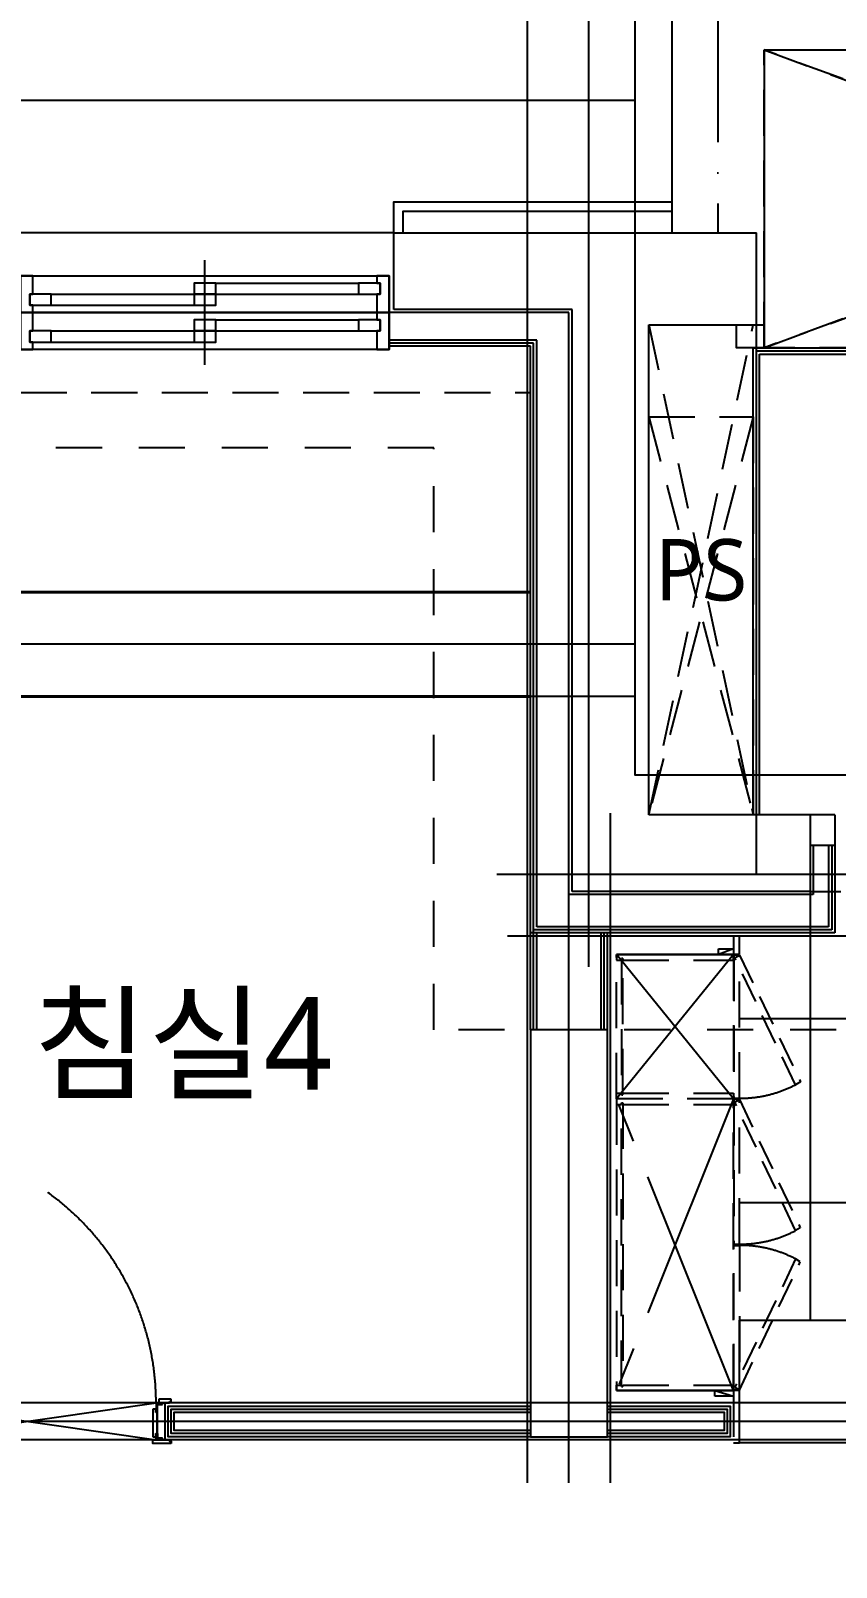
# Model space of a CAD drawing. Header units: millimetres. Extents: x 6886222 to 6919728, y 230959 to 276095.
# Drawn here: x 6900056 to 6902678, y 246314 to 251317 of the extents above; entities that cross this region are included whole.
import ezdxf
from ezdxf.enums import TextEntityAlignment as Align
from ezdxf.xclip import XClip

# ---------------------------------------------------------------- set-up
doc = ezdxf.new("R2010")
doc.units = ezdxf.units.MM
doc.header["$LTSCALE"] = 100
doc.header["$XCLIPFRAME"] = 2
for name, pattern in [('C-301-C-TF_84C+74D+74C$0$CEN', [62, 60, -1, 0, -1]), ('C-301-C-TF_84C+74D+74C$0$HID', [2.3, 1.5, -0.8]), ('C-301-C-TF_84C+74D+74C$0$HID_1', [2.3, 1.5, -0.8]), ('C-301-C-TF_84C+74D+74C$0$HIDDEN', [2, 1, -1]), ('ST-DASH', [2.7, 1.5, -1.2]), ('U-84C-EX$0$CEN', [62, 60, -1, 0, -1]), ('U-84C-EX$0$CENTER2', [1.125, 0.75, -0.125, 0.125, -0.125]), ('U-84C-EX$0$DASHDOTX2', [2, 1, -0.5, 0, -0.5]), ('U-84C-EX$0$DASHED', [3, 2, -1]), ('U-84C-EX$0$HID', [2.3, 1.5, -0.8])]:
    doc.linetypes.add(name, pattern=pattern)
for name, color, linetype in [('BP', 7, 'Continuous'), ('C-301-C-TF_84C+74D+74C$0$CEN', 1, 'C-301-C-TF_84C+74D+74C$0$CEN'), ('C-301-C-TF_84C+74D+74C$0$COL', 2, 'Continuous'), ('C-301-C-TF_84C+74D+74C$0$ETC', 6, 'Continuous'), ('C-301-C-TF_84C+74D+74C$0$OPEN', 1, 'C-301-C-TF_84C+74D+74C$0$HID'), ('C-301-C-TF_84C+74D+74C$0$S-구조선', 4, 'Continuous'), ('C-301-C-TF_84C+74D+74C$0$WAL', 3, 'Continuous'), ('TEXT', 2, 'Continuous'), ('U-84C-EX$0$A-커텐박스', 11, 'U-84C-EX$0$HID'), ('U-84C-EX$0$C-DOOR', 1, 'Continuous'), ('U-84C-EX$0$CEN', 1, 'U-84C-EX$0$CEN'), ('U-84C-EX$0$COL', 2, 'Continuous'), ('U-84C-EX$0$DOR', 4, 'Continuous'), ('U-84C-EX$0$ELE', 6, 'Continuous'), ('U-84C-EX$0$FIN', 5, 'Continuous'), ('U-84C-EX$0$FUR_미설치가구', 8, 'U-84C-EX$0$HID'), ('U-84C-EX$0$INSUL_line', 8, 'Continuous'), ('U-84C-EX$0$TILE', 251, 'Continuous'), ('U-84C-EX$0$WIN', 4, 'Continuous'), ('U-84C-EX$0$발코니 입면선', 4, 'Continuous'), ('U-84C-EX$0$확장전', 4, 'U-84C-EX$0$HID'), ('결로방지', 4, 'ST-DASH'), ('기단부-석재', 6, 'Continuous')]:
    doc.layers.add(name, color=color, linetype=linetype)
doc.layers.add('CUT-LINE', color=105, linetype='Continuous', plot=False)
doc.layers.add('U-84C-EX$0$MC', color=152, linetype='Continuous', plot=False)
doc.styles.add('맑은 고딕', font='')
doc.styles.get('맑은 고딕').set_extended_font_data('Malgun Gothic')

# ---------------------------------------------------------------- blocks, each defined once
blk = doc.blocks.new('U-84C-EX$0$WIN_2_1200')
at = {"layer": 'U-84C-EX$0$WIN'}
blk.add_line((0, -290), (0, 50), dxfattribs=at)
at = {"layer": 'U-84C-EX$0$WIN', "color": 5, "linetype": 'Continuous'}
for p, q in [((35, -24), (500, -24)), ((-500, -60), (-35, -60)), ((-500, -96), (-35, -96)), ((35, -60), (500, -60)), ((35, -144), (500, -144)), ((-500, -180), (-35, -180)), ((35, -180), (500, -180)), ((-500, -216), (-35, -216))]:
    blk.add_line(p, q, dxfattribs=at)
at = {"layer": 'U-84C-EX$0$WIN'}
for points in [[(-560, -96), (-570, -96), (-570, -60), (-560, -60), (-560, 0), (-600, 0), (-600, -120), (-560, -120)], [(-600, 0), (600, 0), (600, -120), (-600, -120)], [(560, -24), (570, -24), (570, -60), (560, -60), (560, -120), (600, -120), (600, 0), (560, 0)], [(-35, -60), (35, -60), (35, -24), (-35, -24)], [(570, -24), (500, -24), (500, -60), (570, -60)], [(-570, -96), (-500, -96), (-500, -60), (-570, -60)], [(-35, -96), (35, -96), (35, -60), (-35, -60)], [(-560, -216), (-570, -216), (-570, -180), (-560, -180), (-560, -120), (-600, -120), (-600, -240), (-560, -240)], [(-600, -120), (600, -120), (600, -240), (-600, -240)], [(-35, -180), (35, -180), (35, -144), (-35, -144)], [(570, -144), (500, -144), (500, -180), (570, -180)], [(560, -144), (570, -144), (570, -180), (560, -180), (560, -240), (600, -240), (600, -120), (560, -120)], [(-570, -216), (-500, -216), (-500, -180), (-570, -180)], [(-35, -216), (35, -216), (35, -180), (-35, -180)]]:
    blk.add_lwpolyline(points, close=True, dxfattribs=at)
blk = doc.blocks.new('U-84C-EX$0$A$C42d6a0a99')
at = {"layer": 'U-84C-EX$0$C-DOOR'}
for p, q in [((0, 49), (-120, 891)), ((-120, 891), (-120, 49)), ((-120, 49), (0, 891)), ((0, 891), (0, 49))]:
    blk.add_line(p, q, dxfattribs=at)
at = {"layer": 'U-84C-EX$0$C-DOOR', "linetype": 'U-84C-EX$0$DASHDOTX2', "ltscale": 8}
blk.add_arc((-119.3, 47.3), 843.7, 90.0468, 177.1656, dxfattribs=at)
at = {"layer": 'U-84C-EX$0$DOR'}
for p, q in [((-132, 940), (-132, 900)), ((-125, 940), (-132, 940)), ((-125, 935), (-125, 940)), ((-120, 935), (-125, 935)), ((-120, 900), (-120, 935)), ((-120, 912), (-120, 920)), ((-120, 920), (0, 920)), ((-115, 912), (-120, 912)), ((-115, 911), (-120, 911)), ((-120, 911), (-120, 891)), ((-115, 896), (-115, 912)), ((-115, 896), (-115, 911)), ((0, 912), (-5, 912)), ((-5, 912), (-5, 896)), ((0, 920), (0, 912)), ((-132, 900), (-120, 900)), ((-120, 891), (-90, 891)), ((-5, 896), (-115, 896)), ((-90, 896), (-115, 896)), ((-89, 890), (-100, 890)), ((-100, 890), (-100, 880)), ((-100, 880), (-10, 880)), ((-90, 891), (-90, 896)), ((-21, 895), (-89, 895)), ((-89, 895), (-89, 890)), ((-21, 890), (-21, 895)), ((-10, 890), (-21, 890)), ((-10, 880), (-10, 890)), ((-962, 49), (-962, 89)), ((-962, 89), (-120, 89)), ((-120, 89), (-120, 49)), ((-100, 50), (-100, 60)), ((-100, 60), (-10, 60)), ((-10, 60), (-10, 50)), ((-120, 49), (-962, 49)), ((-132, 0), (-132, 40)), ((-132, 40), (-120, 40)), ((-125, 0), (-132, 0)), ((-120, 5), (-125, 5)), ((-125, 5), (-125, 0)), ((-120, 49), (-90, 49)), ((-120, 29), (-120, 49)), ((-120, 40), (-120, 5)), ((-115, 29), (-120, 29)), ((-115, 28), (-120, 28)), ((-120, 28), (-120, 20)), ((-120, 20), (0, 20)), ((-5, 44), (-115, 44)), ((-115, 44), (-115, 28)), ((-90, 44), (-115, 44)), ((-115, 44), (-115, 29)), ((-89, 50), (-100, 50)), ((-90, 49), (-90, 44)), ((-89, 45), (-89, 50)), ((-21, 45), (-89, 45)), ((-10, 50), (-21, 50)), ((-21, 50), (-21, 45)), ((-5, 28), (-5, 44)), ((0, 28), (-5, 28)), ((0, 20), (0, 28))]:
    blk.add_line(p, q, dxfattribs=at)
at = {"layer": 'U-84C-EX$0$DOR', "color": 8}
for p, q in [((-120, 0), (-120, 20)), ((-120, 20), (0, 20)), ((0, 20), (-120, 0)), ((0, 0), (-120, 0)), ((0, 20), (0, 0))]:
    blk.add_line(p, q, dxfattribs=at)
at = {"layer": 'U-84C-EX$0$DOR'}
for points in [[(0, 891), (-20, 891), (-20, 896), (-5, 896), (-5, 911), (0, 911)], [(12, 940), (12, 880), (0, 880), (0, 935), (5, 935), (5, 940)], [(12, 0), (12, 60), (0, 60), (0, 5), (5, 5), (5, 0)], [(0, 49), (-20, 49), (-20, 44), (-5, 44), (-5, 29), (0, 29)]]:
    blk.add_lwpolyline(points, close=True, dxfattribs=at)
blk = doc.blocks.new('U-84C-EX$0$A$Cbfa785a5')
at = {"layer": 'U-84C-EX$0$FUR_미설치가구', "color": 1, "ltscale": 25}
for p, q in [((0, 1456), (-48, 1438)), ((-60, 18), (0, 0))]:
    blk.add_line(p, q, dxfattribs=at)
at = {"layer": 'U-84C-EX$0$FUR_미설치가구'}
for p, q in [((20, 1438), (-380, 1438)), ((20, 18), (-380, 18))]:
    blk.add_line(p, q, dxfattribs=at)
at = {"layer": 'U-84C-EX$0$FUR_미설치가구', "linetype": 'U-84C-EX$0$CENTER2', "ltscale": 10}
for p, q in [((0, 1438), (-380, 968, 0)), ((0, 968, 0), (-380, 1438)), ((0, 18), (-380, 968, 0)), ((0, 968, 0), (-380, 18))]:
    blk.add_line(p, q, dxfattribs=at)
at = {"layer": 'U-84C-EX$0$FUR_미설치가구', "color": 1, "ltscale": 25}
for points in [[(0, 1456), (0, 1438), (-48, 1438), (-48, 1456)], [(-60, 18), (0, 18), (0, 0), (-60, 0)]]:
    blk.add_lwpolyline(points, close=True, dxfattribs=at)
at = {"layer": 'U-84C-EX$0$FUR_미설치가구', "color": 6}
for points in [[(0, 1438), (20, 1438), (20, 1498), (0, 1498)], [(-364, 1425), (-360, 1425), (-360, 1420), (0, 1420), (0, 1438), (-380, 1438), (-380, 1420), (-364, 1420)], [(-364, 1425), (-364, 981), (-360, 981), (-360, 1425)], [(2, 1436), (2, 970), (20, 970), (20, 1436)], [(-364, 981), (-360, 981), (-360, 986), (0, 986), (0, 968), (-380, 968), (-380, 986), (-364, 986)], [(-364, 955), (-360, 955), (-360, 950), (0, 950), (0, 968), (-380, 968), (-380, 950), (-364, 950)], [(-364, 31), (-364, 955), (-360, 955), (-360, 31)], [(2, 966), (2, 495), (20, 495), (20, 966)], [(2, 20), (2, 491), (20, 491), (20, 20)], [(-364, 31), (-360, 31), (-360, 36), (0, 36), (0, 18), (-380, 18), (-380, 36), (-364, 36)], [(0, -152), (20, -152), (20, 18), (0, 18)]]:
    blk.add_lwpolyline(points, close=True, dxfattribs=at)
at = {"layer": 'U-84C-EX$0$FUR_미설치가구'}
for points in [[(-380, 1438), (0, 1438), (0, 968), (-380, 968)], [(-380, 18), (0, 18), (0, 968), (-380, 968)]]:
    blk.add_lwpolyline(points, close=True, dxfattribs=at)
at = {"layer": 'U-84C-EX$0$FUR_미설치가구', "ltscale": 25}
for points in [[(-300, 1438), (-300, 1438), (0, 1438), (0, 1438)], [(-300, 18), (-300, 18), (0, 18), (0, 18)]]:
    blk.add_lwpolyline(points, close=True, dxfattribs=at)
at = {"layer": 'U-84C-EX$0$FUR_미설치가구', "color": 1, "linetype": 'U-84C-EX$0$DASHED', "ltscale": 0.5}
for points in [[(4.4, 1427), (20, 1436), (219, 1023.1), (202.4, 1014.1)], [(4.4, 957), (20, 966), (218, 548.1), (202.4, 539.1)], [(4.4, 29), (20, 20), (218, 437.9), (202.4, 446.9)]]:
    blk.add_lwpolyline(points, close=True, dxfattribs=at)
at = {"layer": 'U-84C-EX$0$FUR_미설치가구', "color": 1, "linetype": 'U-84C-EX$0$DASHED', "ltscale": 10}
for centre, start, end in [((22.7, 1358.6, 0), 269.6065, 297.5483), ((22.7, 883.6, 0), 269.6065, 297.5483), ((22.7, 102.4, 0), 62.4517, 90.3935)]:
    blk.add_arc(centre, 388.6, start, end, dxfattribs=at)
blk = doc.blocks.new('U-84C-EX')
at = {"layer": 'U-84C-EX$0$TILE'}
h = blk.add_hatch(dxfattribs=at)
h.set_pattern_fill('_USER', color=256, scale=600, double=1, pattern_type=0)
h.set_pattern_definition([(0, (2805, -1500), (0, 600), []), (90, (2805, -1500), (-600, 4e-14), [])])
h.paths.add_polyline_path([(2405, -1450), (3805, -1450), (3805, -200), (3685, -200), (3685, 95), (2565, 95), (2565, -200), (2405, -200)])
at = {"layer": 'U-84C-EX$0$A-커텐박스'}
blk.add_line((6605, 1570), (4485, 1570), dxfattribs=at)
at = {"layer": 'U-84C-EX$0$CEN'}
for p, q in [((4295, -200), (4295, 3020)), ((4095, 2520), (17025, 2520)), ((4095, 750), (6930, 750)), ((4360, -1980), (4360, 195)), ((-145, 0), (4560, 0)), ((1715, -1780), (6930, -1780))]:
    blk.add_line(p, q, dxfattribs=at)
at = {"layer": 'U-84C-EX$0$COL'}
for p, q in [((4930, 1840), (4930, 2090)), ((4350, -55), (4350, 1840)), ((4350, 1840), (4930, 1840)), ((3575, -55), (4350, -55))]:
    blk.add_line(p, q, dxfattribs=at)
blk.add_lwpolyline([(3495, 195), (3495, 95), (3575, 95), (3575, -55)], dxfattribs=at)
blk.add_lwpolyline([(4235, -1830), (4235, -505), (4485, -505), (4485, -1830)], close=True, dxfattribs=at)
at = {"layer": 'U-84C-EX$0$ELE'}
blk.add_lwpolyline([(2405, -1850), (3805, -1850), (3805, -1450), (2405, -1450)], close=True, dxfattribs=at)
at = {"layer": 'U-84C-EX$0$FIN'}
for p, q in [((4475, -505), (4475, 1730)), ((4475, 1730), (4945, 1730)), ((4485, -505), (4485, 1720)), ((4485, 1720), (4945, 1720)), ((3495, 95), (3495, -190)), ((3505, 95), (3505, -180)), ((3495, -190), (4485, -190)), ((3505, -180), (4475, -180)), ((4235, -505), (4235, -190)), ((4245, -505), (4245, -190)), ((4255, -505), (4255, -190)), ((4465, -505), (4465, -190))]:
    blk.add_line(p, q, dxfattribs=at)
for points in [[(4235, -1730), (3835, -1730), (3835, -1830), (4235, -1830)], [(4235, -1740), (3845, -1740), (3845, -1820), (4235, -1820)], [(4235, -1750), (3855, -1750), (3855, -1810), (4235, -1810)], [(4485, -1830), (5665, -1830), (5665, -1730), (4485, -1730)], [(4485, -1820), (5655, -1820), (5655, -1740), (4485, -1740)], [(4485, -1810), (5645, -1810), (5645, -1750), (4485, -1750)]]:
    blk.add_lwpolyline(points, dxfattribs=at)
at = {"layer": 'U-84C-EX$0$INSUL_line'}
for p, q in [((4360, -65), (4360, 1830)), ((4360, 1830), (4945, 1830)), ((4465, -170), (4465, 1740)), ((4465, 1740), (4945, 1740)), ((3515, 95), (3515, -170)), ((3565, 95), (3565, -65)), ((3565, -65), (4360, -65)), ((3515, -170), (4465, -170))]:
    blk.add_line(p, q, dxfattribs=at)
at = {"layer": 'U-84C-EX$0$MC'}
for p, q in [((4495, -1980), (4495, 3020)), ((4095, 580), (6930, 580)), ((4225, -1980), (4225, 200)), ((-145, -200), (4560, -200)), ((1715, -1720), (6930, -1720)), ((1715, -1840), (6930, -1840))]:
    blk.add_line(p, q, dxfattribs=at)
at = {"layer": 'U-84C-EX$0$발코니 입면선'}
blk.add_line((4930, 2090), (6160, 2090), dxfattribs=at)
at = {"layer": 'U-84C-EX$0$확장전', "const_width": 10}
for points in [[(10165, 1290), (6500, 1290), (6500, 920), (4485, 920)], [(6605, 580), (4485, 580)]]:
    blk.add_lwpolyline(points, dxfattribs=at)
at = {"layer": 'U-84C-EX$0$DOR', "xscale": -1.000000000000001, "rotation": 90}
blk.add_blockref('U-84C-EX$0$A$C42d6a0a99', (6595, -1840), dxfattribs=at)
at = {"layer": 'U-84C-EX$0$FUR_미설치가구', "xscale": -1}
blk.add_blockref('U-84C-EX$0$A$Cbfa785a5', (3825, -1698), dxfattribs=at)
at = {"layer": 'U-84C-EX$0$WIN', "xscale": -1}
blk.add_blockref('U-84C-EX$0$WIN_2_1200', (5545, 1950), dxfattribs=at)
blk = doc.blocks.new('C-301-C-TF_84C+74D+74C$0$S-구조선')
at = {"layer": 'C-301-C-TF_84C+74D+74C$0$S-구조선', "linetype": 'C-301-C-TF_84C+74D+74C$0$HID_1'}
for p, q in [((-2780, -125), (-150, -1095)), ((-150, -125), (-2780, -1095)), ((-115, -1320), (225, -2615)), ((225, -1320), (-115, -2615))]:
    blk.add_line(p, q, dxfattribs=at)
for points in [[(-150, -125), (-2780, -125), (-2780, -1095), (-150, -1095)], [(225, -1320), (-115, -1320), (-115, -2615), (225, -2615)]]:
    blk.add_lwpolyline(points, close=True, dxfattribs=at)
at = {"layer": 'C-301-C-TF_84C+74D+74C$0$S-구조선', "color": 3, "linetype": 'C-301-C-TF_84C+74D+74C$0$HIDDEN'}
blk.add_lwpolyline([(-300, -2615), (-300, -2865), (-1580, -2865), (-1580, -2615)], close=True, dxfattribs=at)
blk = doc.blocks.new('C-301-C-TF_84C+74D+74C', base_point=(0, 0))
at = {"layer": 'C-301-C-TF_84C+74D+74C$0$CEN'}
for p, q in [((-9645, 2270), (-9645, -4025)), ((-10065, -4025), (-9520, -4025)), ((-10065, -6415), (-10065, -4025)), ((-9520, -6115), (-9520, -4025)), ((-9520, -4410), (-6855, -4410)), ((-2690, -6115), (-10365, -6115))]:
    blk.add_line(p, q, dxfattribs=at)
at = {"layer": 'C-301-C-TF_84C+74D+74C$0$COL'}
for p, q in [((-9795, 2120), (-9795, -4025)), ((-9495, -3430), (-9495, -4325)), ((-9495, -3430), (-6845, -3430)), ((-10700, -4025), (-9795, -4025)), ((-9870, -5920), (-9870, -4325)), ((-9870, -4325), (-9495, -4325))]:
    blk.add_line(p, q, dxfattribs=at)
blk.add_lwpolyline([(-9265, -5920), (-9870, -5920)], dxfattribs=at)
at = {"layer": 'C-301-C-TF_84C+74D+74C$0$ETC'}
for p, q in [((-9530, -5920), (-9530, -4400)), ((-9530, -4400), (-6865, -4400)), ((-9510, -5920), (-9510, -4420)), ((-9510, -4420), (-6845, -4420))]:
    blk.add_line(p, q, dxfattribs=at)
at = {"layer": 'C-301-C-TF_84C+74D+74C$0$OPEN'}
for p, q in [((-9495, -4400), (-6865, -3430)), ((-6865, -4400), (-9495, -3430)), ((-9870, -4325), (-9530, -5920)), ((-9870, -5920), (-9530, -4325))]:
    blk.add_line(p, q, dxfattribs=at)
at = {"layer": 'C-301-C-TF_84C+74D+74C$0$WAL'}
blk.add_lwpolyline([(-9495, -4325), (-9495, -4400), (-9585, -4400), (-9585, -4325)], dxfattribs=at)
at = {"layer": 'C-301-C-TF_84C+74D+74C$0$S-구조선', "xscale": -1}
blk.add_blockref('C-301-C-TF_84C+74D+74C$0$S-구조선', (-9645, -3305), dxfattribs=at)
blk = doc.blocks.new('301 NAME')
at = {"layer": 'TEXT', "linetype": 'Continuous', "style": '맑은 고딕'}
for s, height, p in [('PS', 200, (6902238.1, 249561.9)), ('침실4', 300, (6900550, 248019.2))]:
    blk.add_text(s, height=height, dxfattribs=at).set_placement(p, align=Align.MIDDLE_CENTER)
blk = doc.blocks.new('A$C91700e87')
at = {"layer": 'TEXT'}
blk.add_blockref('301 NAME', (-6890908.1, -241299.4), dxfattribs=at)
blk = doc.blocks.new('기단부-301-TF')
at = {"layer": '기단부-석재'}
for points in [[(15365, -25785), (15365, -25685), (16270, -25685)], [(15395, -25785), (15395, -25715), (16270, -25715)]]:
    blk.add_lwpolyline(points, dxfattribs=at)

msp = doc.modelspace()

# ---------------------------------------------------------------- block references
at = {"layer": 'BP'}
ref = msp.add_blockref('U-84C-EX', (6906168.1, 248569.4), dxfattribs=dict(at, xscale=-1))
XClip(ref).set_block_clipping_path([(17025.0000000028, -7770.1978698203), (17025.0000000028, 3020.0000000003), (4145.7978996271, 3020.0000000003), (4145.7978996281, 325.0000000014), (599.9999999972, 325.0000000014), (599.9999999972, -7770.1978698203)])

# ---------------------------------------------------------------- next in the draw order: linework, layer by layer
at = {"layer": 'CUT-LINE'}
msp.add_lwpolyline([(6889143.1, 240799.2), (6889143.1, 251589.4), (6902022.3, 251589.4), (6902022.3, 248894.4), (6905568.1, 248894.4), (6905568.1, 240799.2)], close=True, dxfattribs=at)
at = {"layer": '결로방지'}
msp.add_lwpolyline([(6906188, 248064.4), (6901368.1, 248064.4), (6901368.1, 249959.4), (6899033.1, 249959.4), (6899033.1, 250389.4), (6896323.1, 250389.4), (6896323.1, 248554.4), (6895143.1, 248554.4)], dxfattribs=at)

# ---------------------------------------------------------------- next in the draw order: block references
at = {"layer": 'BP'}
for name, p in [('A$C91700e87', (6890908.1, 241299.4)), ('C-301-C-TF_84C+74D+74C', (6911938.1, 254684.4))]:
    msp.add_blockref(name, p, dxfattribs=at)
at = {"layer": '기단부-석재'}
msp.add_blockref('기단부-301-TF', (6885873.1, 276444.4), dxfattribs=at)

doc.saveas('drawing.dxf')
